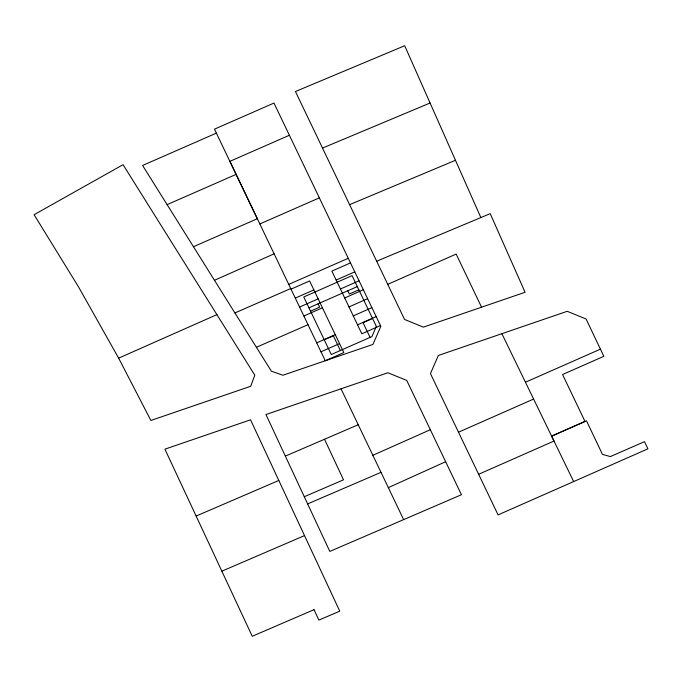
<?xml version="1.0" encoding="UTF-8"?>
<svg xmlns="http://www.w3.org/2000/svg" width="682" height="682" viewBox="0 0 682 682"><rect width="100%" height="100%" fill="white"/><g stroke="black" fill="none" stroke-linecap="round" stroke-linejoin="round"><path stroke-width="1.02" d="M388.322 487.639L445.636 461.714M372.841 455.295L430.333 429.728M214.463 280.293L274.138 253.823M118.642 358.152L150.884 420.47L250.729 386.259L254.787 375.151L123.058 164.677L34.1 214.711L78.677 287.139L118.642 358.152L216.91 314.632M387.743 284.343L456.156 254.088L481.56 307.207M291.035 289.142L309.594 280.95L343.83 352.568L325.271 360.761L214.472 129.154L273.976 103.059L380.837 326.32L372.909 344.444L282.936 375.228L271.393 371.221L142.589 165.462L216.382 133.126M350.437 262.92L331.87 271.112L361.827 333.779L380.394 325.587M295.315 298.094L313.873 289.901M336.149 280.063L354.717 271.871M299.594 307.045L318.153 298.852M340.429 289.015L358.996 280.822M310.549 311.171L319.645 307.156L318.051 303.814M358.851 289.841L349.355 294.036L347.786 290.771M303.874 316.005L322.433 307.804M344.708 297.974L363.276 289.773M348.988 306.926L367.555 298.725M353.267 315.877L371.835 307.676M316.712 342.858L335.271 334.666M357.547 324.828L376.114 316.636M324.248 339.815L333.345 335.8L340.369 350.505M372.551 318.494L363.046 322.688L370.07 337.385M320.992 351.81L339.551 343.617M525.447 382.227L600.433 349.15M458.492 432.2L533.614 399.055L573.664 481.569M551.619 436.148L585.003 421.45L562.565 374.52L603.843 356.319L586.077 319.005L567.236 311.299L438.347 355.458L430.453 373.6L498.073 514.893L647.9 448.833L644.49 441.663L610.373 456.582L602.462 454.382L586.486 420.794L551.619 436.148L553.989 441.049L478.619 474.288M289.381 135.258L229.877 161.353L257.353 218.726L193.449 246.713M167.107 204.643L236.125 174.387M259.851 223.952L319.338 197.865M288.759 284.377L348.255 258.29M308.946 307.812L357.3 286.602M256.406 347.283L308.034 324.675M234.915 312.953L290.745 288.537M285.349 456.105L329.798 551.414L461.441 494.731L406.736 380.411L387.879 372.756L265.963 414.537L285.349 456.105L358.229 424.741M196.186 516.027L278.81 480.46M304.291 496.709L343.506 479.83L324.513 439.242M307.65 503.904L381.008 472.345M221.889 571.166L304.522 535.6M322.518 148.071L430.086 103.008M349.602 204.66L455.474 160.296M376.669 261.206L490.222 213.654L525.08 292.28L423.377 327.147L404.545 319.449L295.451 91.516L404.699 45.728L480.853 217.575M501.884 333.694L533.614 399.055M341.034 388.808L403.642 519.633M376.345 326.431L371.912 336.576L331.273 354.521L303.763 296.968L352.065 275.639L376.345 326.431M314.035 609.665L252.238 636.272L164.908 449.165L250.541 419.814L339.755 611.174L318.886 620.1L314.035 609.665"/></g></svg>
